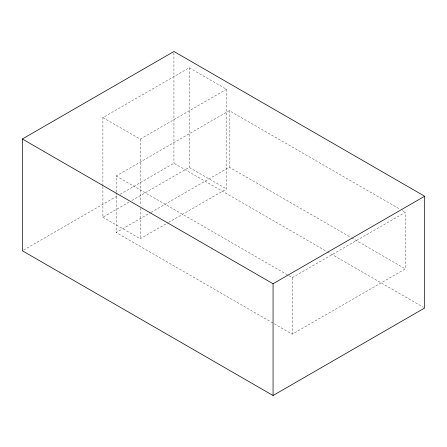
<?xml version="1.0" encoding="UTF-8"?>
<svg xmlns="http://www.w3.org/2000/svg" width="447" height="447" viewBox="0 0 447 447"><rect width="100%" height="100%" fill="white"/><g stroke="black" fill="none" stroke-linecap="round" stroke-linejoin="round"><path stroke-width="0.34" stroke-dasharray="2.23 1.68" d="M102.899 185.868L102.899 117.583L189.193 67.765L226.506 89.305L226.506 188.947L168.575 222.394M102.899 117.583L140.213 139.123L226.506 89.305M116.159 192.026L116.159 175.967L229.272 110.666L399.925 209.19M23.557 250.069L117.773 195.674M120.187 194.277L173.939 163.244L326.785 251.488M102.899 186.561L102.899 217.22L128.848 202.24M131.865 200.502L189.193 167.401L226.506 188.947M116.159 192.724L116.159 232.518L150.455 212.722M151.058 212.375L229.272 167.217L351.079 237.541M102.899 217.22L140.213 238.765L167.971 222.74M116.159 175.967L292.243 277.626L405.351 212.319L405.351 268.876L292.243 334.177L116.159 232.518M402.334 210.582L405.351 212.319M351.683 237.888L405.351 268.876M327.388 251.84L423.443 307.296M292.243 277.626L292.243 334.177M229.272 110.666L229.272 167.217M189.193 67.765L189.193 167.401M173.939 52.875L173.939 163.244M140.213 139.123L140.213 205.318M140.213 208.106L140.213 238.765"/><path stroke-width="0.67" d="M22.35 139.006L173.939 51.489L424.65 196.233L424.65 307.994L273.061 395.511L22.35 250.767L22.35 139.006L273.061 283.756L424.65 196.233M273.061 283.756L273.061 395.511"/></g></svg>
